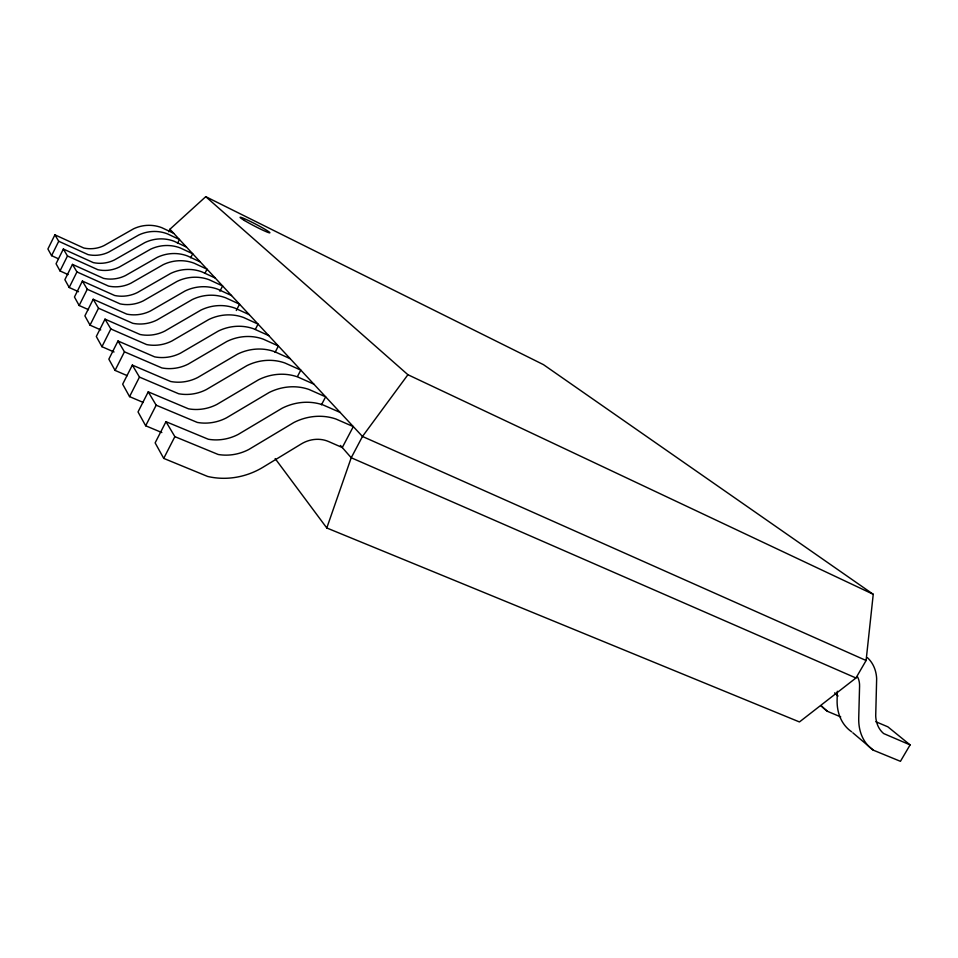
<?xml version="1.0" encoding="UTF-8"?>
<svg xmlns="http://www.w3.org/2000/svg" width="958" height="958" viewBox="0 0 958 958"><rect width="100%" height="100%" fill="white"/><g stroke="black" fill="none" stroke-linecap="round" stroke-linejoin="round"><path stroke-width="1.44" d="M837.304 691.233L837.112 700.19A55.241 41.445 -50.8 0 0 851.71 731.84M275.162 458.607L326.786 527.978L799.451 721.949L855.949 677.989L866.104 660.505L873.241 594.295L543.449 364.639L205.766 196.677L169.913 229.249L168.668 231.728M326.786 527.978L351.227 457.756L362.471 436.465L407.916 374.722L873.241 594.295M173.661 233.285L161.758 227.669A35.183 34.237 -18 0 0 133.629 228.782L104.063 245.583A30.5 29.686 3.7 0 1 83.801 248.026L54.905 234.842L47.9 248.996L51.588 255.654L58.354 258.756M51.588 255.654L58.713 241.26L54.905 234.842M186.463 247.056L174.152 241.272A36.512 35.398 -21.9 0 0 144.993 242.518L114.313 260.013A31.638 30.788 -1.3 0 1 93.297 262.612L63.348 249.032L56.055 263.737L60.031 270.934L68.09 274.599M60.031 270.934L67.467 255.978L63.348 249.032M200.282 261.929L187.529 255.978A37.949 36.632 -25.2 0 0 157.28 257.355L125.39 275.617A32.871 31.949 -6.4 0 1 103.572 278.383L72.473 264.396L64.869 279.688L69.192 287.496L78.544 291.711M69.192 287.496L76.951 271.928L72.473 264.396M215.263 278.048L202.03 271.916A39.517 37.937 -28 0 0 170.608 273.461L137.413 292.549A34.213 33.183 -11.4 0 1 114.709 295.507L82.388 281.077L74.449 297.004L79.155 305.506L88.495 309.674M79.155 305.506L87.262 289.268L82.388 281.077M231.549 295.567L217.801 289.232A41.218 39.326 -30.2 0 0 185.098 290.969L150.49 310.967A35.697 34.5 -16 0 1 126.839 314.14L93.201 299.255L84.891 315.865L90.028 325.157L100.722 329.887M90.028 325.157L98.518 308.213L93.201 299.255M249.308 314.691L235.021 308.153A43.086 40.823 -32.1 0 0 200.941 310.093L164.788 331.097A37.326 35.913 -20 0 1 140.107 334.51L105.021 319.146L96.303 336.498L101.943 346.688L114.038 351.981M101.943 346.688L110.853 328.965L105.021 319.146M268.767 335.623L253.882 328.881A45.134 42.415 -33.7 0 0 218.292 331.073L180.463 353.179A39.122 37.434 -23.4 0 1 154.657 356.867L118.002 340.988L108.841 359.166L115.056 370.399L127.246 375.668M177.517 243.344L179.457 239.512L167.363 233.824A35.781 34.763 -19.9 0 0 138.766 234.997L108.697 252.11A31.015 30.189 1.4 0 1 88.088 254.624L58.713 241.26M115.056 370.399L124.444 351.814L118.002 340.988M290.178 358.663L274.659 351.694A47.385 44.14 -35.1 0 0 237.416 354.173L197.743 377.5A41.11 39.074 -26.3 0 1 170.704 381.512L132.336 365.094L122.672 384.182L129.558 396.624L143.257 402.456M190.69 257.75L192.714 253.774L180.188 247.918A37.158 35.961 -23.5 0 0 150.55 249.224L119.319 267.066A32.189 31.315 -3.7 0 1 97.932 269.737L67.467 255.978M129.558 396.624L139.461 377.093L132.336 365.094M205.12 272.994L207.048 269.21L194.079 263.175A38.655 37.218 -26.6 0 0 163.291 264.624L130.815 283.257A33.47 32.512 -8.8 0 1 108.601 286.107L76.951 271.928M313.853 384.134L297.627 376.925A49.888 45.996 -36.2 0 0 258.588 379.751L216.867 404.444A43.326 40.847 -28.8 0 1 188.487 408.815L148.239 391.846L138.024 411.928L145.676 425.771L161.842 432.549M145.676 425.771L156.178 405.198L148.239 391.846M219.921 291.208L222.603 285.951L209.143 279.724A40.284 38.571 -29.1 0 0 177.146 281.353L143.305 300.848A34.883 33.781 -13.6 0 1 120.181 303.902L87.262 289.268M165.974 421.688L155.136 442.871L163.722 458.391L207.67 476.461A71.958 66.88 -31.6 0 0 263.139 467.157L301.243 443.973A29.961 27.135 -37.6 0 1 328.714 441.59L342.281 447.542L353.31 426.597L335.935 419.017A54.055 48.966 -37.6 0 0 293.938 422.466L248.841 449.47A47.038 43.721 -31.6 0 1 218.208 454.487L174.871 436.644L165.974 421.688L208.293 439.243A45.792 42.775 -30.8 0 0 238.171 434.441L282.143 408.216A52.666 47.996 -37.2 0 1 323.157 404.983L340.162 412.443M236.303 310.512L239.548 304.177L225.561 297.758A42.068 40.008 -31.2 0 0 192.235 299.579L156.932 320.032A36.428 35.147 -17.9 0 1 132.815 323.313L98.518 308.213M163.722 458.391L174.871 436.644M255.343 329.396L258.061 324.103L243.512 317.469A44.008 41.541 -32.9 0 0 208.748 319.529L171.841 341.024A38.128 36.608 -21.7 0 1 146.646 344.569L110.853 328.965M275.066 352.412L278.395 345.982L263.222 339.132A46.152 43.194 -34.4 0 0 226.89 341.455L188.223 364.1A40.008 38.176 -24.8 0 1 161.866 367.932L124.444 351.814M297.531 376.386L300.8 370.099L284.957 363.01A48.511 44.978 -35.6 0 0 246.913 365.645L206.317 389.583A42.104 39.877 -27.5 0 1 178.679 393.762L139.461 377.093M321.481 404.767L325.636 396.828L309.063 389.487A51.133 46.894 -36.7 0 0 269.138 392.505L226.411 417.88A44.427 41.709 -29.7 0 1 197.348 422.442L156.178 405.198M875.851 721.745L887.862 726.823L910.1 744.905L900.436 761.323L873.373 750.198L852.848 732.81M910.1 744.905L883.659 733.553A36.883 27.375 -50.8 0 1 875.708 715.854L876.654 678.635A44.834 34.081 -50 0 0 867.481 657.739M820.958 705.783L827.556 711.375L840.717 716.883M855.949 677.989L351.227 457.756L340.437 445.446M866.104 660.505L362.471 436.465L169.913 229.249M838.082 695.999L837.328 695.412A35.242 26.752 -50.9 0 1 834.729 692.802M205.766 196.677L407.916 374.722M827.556 711.375A53.911 40.931 -50.9 0 1 821.317 705.711M873.373 750.198A56.426 41.877 -50.8 0 1 858.727 718.081L859.577 686.179A24.848 18.885 -50 0 0 857.314 676.48M244.422 220.472A16.813 1.126 27.5 0 0 269.354 232.818A16.813 1.126 27.5 0 0 251.008 221.765A16.813 1.126 27.5 0 0 244.422 220.472"/></g></svg>
